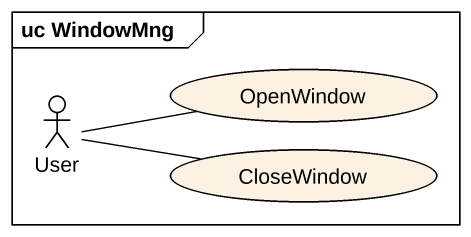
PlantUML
@startuml
mainframe uc WindowMng
actor User
usecase OpenWindow
usecase CloseWindow
User -right- OpenWindow
User -right- CloseWindow
@enduml
